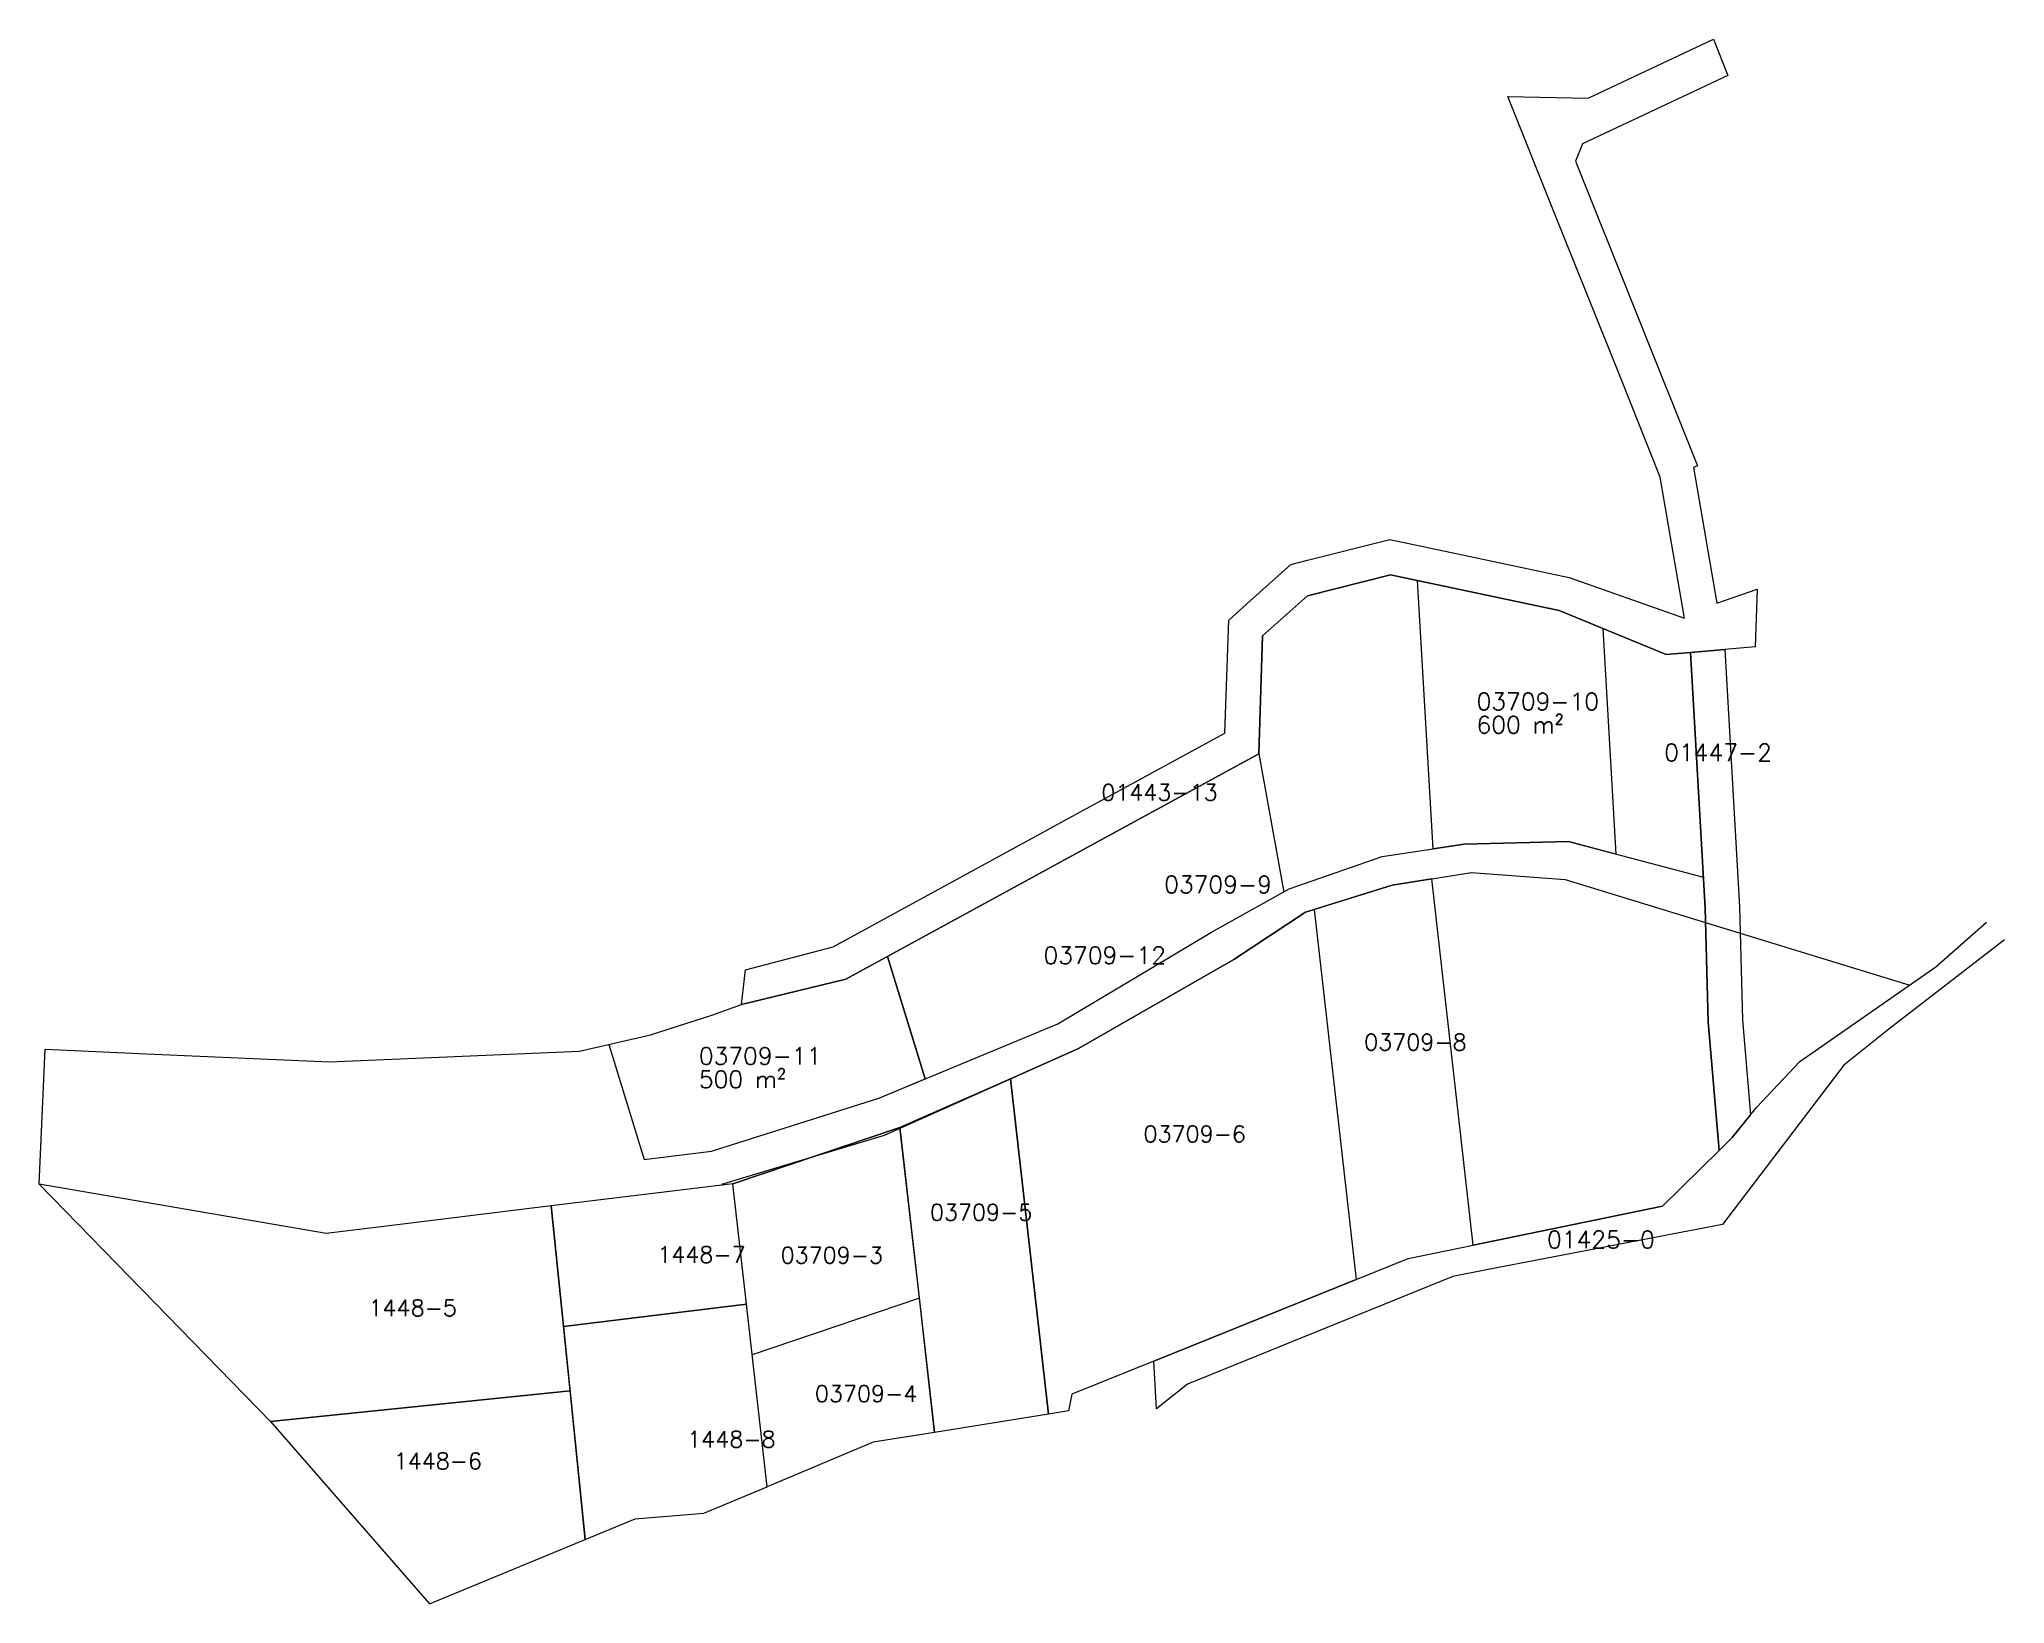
# Model space of a CAD drawing. Header units: metres. Extents: x 7500784 to 7501013, y 4691439 to 4691620.
import ezdxf

# ---------------------------------------------------------------- set-up
doc = ezdxf.new("R2010")
doc.units = ezdxf.units.M
for name, color, linetype, lineweight in [('Ndarjet', 1, 'Continuous', 0), ('nr parc fqinje jezerc', 252, 'Continuous', 0), ('Nr Parceles Baze', 7, 'Continuous', 0), ('Nr-Kojshi', 251, 'Continuous', 0), ('Nr-Ri', 1, 'Continuous', 0), ('parc fqinje jezerc', 252, 'Continuous', 0), ('Parc-Kojshi', 251, 'Continuous', 0), ('Parcela Baze', 7, 'Continuous', 0), ('rruga', 3, 'Continuous', 0)]:
    doc.layers.add(name, color=color, linetype=linetype, lineweight=lineweight)
doc.styles.get("Standard").update_dxf_attribs({"font": 'simplex.shx'})

msp = doc.modelspace()

# ---------------------------------------------------------------- linework, layer by layer
at = {"layer": 'Ndarjet', "elevation": 1001.54, "flags": 128}
msp.add_lwpolyline([(7500965.92, 4691551.86), (7500967.43, 4691525.66), (7500961.92, 4691527.12), (7500949.79, 4691526.79), (7500946.2, 4691526.27), (7500944.39, 4691557.43)], dxfattribs=at)
at = {"layer": 'Ndarjet', "flags": 128}
msp.add_lwpolyline([(7500850.48, 4691503.54), (7500854.58, 4691490.19), (7500862.41, 4691491.15), (7500881.81, 4691497.3), (7500887.21, 4691499.55), (7500882.85, 4691513.77)], dxfattribs=at)
at = {"layer": 'Nr-Ri', "flags": 128}
for points in [[(7500925.94, 4691537.28), (7500928.87, 4691521.25)], [(7500882.85, 4691513.77), (7500887.21, 4691499.55)]]:
    msp.add_lwpolyline(points, dxfattribs=at)
at = {"layer": 'parc fqinje jezerc', "flags": 128}
for points in [[(7500843.78, 4691484.79), (7500824.65, 4691482.45), (7500817.66, 4691481.6), (7500784.33, 4691487.3), (7500811.17, 4691459.75), (7500845.98, 4691463.3)], [(7500864.87, 4691487.37), (7500843.78, 4691484.79), (7500845.21, 4691470.79), (7500866.46, 4691473.39)], [(7500866.46, 4691473.39), (7500845.21, 4691470.79), (7500847.74, 4691446.04), (7500853.53, 4691448.43), (7500861.5, 4691449.09), (7500868.85, 4691452.17)], [(7500845.98, 4691463.3), (7500811.17, 4691459.75), (7500829.64, 4691438.59), (7500847.74, 4691446.04)]]:
    msp.add_lwpolyline(points, close=True, dxfattribs=at)
at = {"layer": 'Parc-Kojshi', "flags": 128}
for points in [[(7500866.36, 4691512.22), (7500876.53, 4691514.88), (7500907.66, 4691531.86), (7500922.02, 4691539.7), (7500922.46, 4691552.83), (7500924.95, 4691555.06), (7500929.68, 4691559.29), (7500931.62, 4691559.78), (7500941.17, 4691562.2), (7500949.62, 4691560.41), (7500962.01, 4691557.79), (7500975.4, 4691553.04), (7500972.56, 4691569.45), (7500967.9, 4691581.11), (7500960.27, 4691600.17), (7500954.87, 4691613.66), (7500964.22, 4691613.45), (7500978.76, 4691620.29), (7500980.43, 4691616.1), (7500963.54, 4691608.15), (7500962.74, 4691606.12), (7500976.89, 4691570.74), (7500976.43, 4691570.55), (7500979.15, 4691554.78), (7500983.81, 4691556.41), (7500983.58, 4691549.71), (7500980.08, 4691549.42), (7500976.09, 4691549.08), (7500973.25, 4691548.84), (7500960.83, 4691553.95), (7500941.25, 4691558.09), (7500931.61, 4691555.65), (7500926.4, 4691550.99), (7500925.94, 4691537.28), (7500877.98, 4691511.11), (7500869.56, 4691509.09), (7500865.86, 4691508.2), (7500866.36, 4691512.22)], [(7500983.06, 4691495.36), (7500980.91, 4691492.72), (7500979.4, 4691491.24), (7500978.13, 4691506.18), (7500977.78, 4691519.37), (7500976.09, 4691549.08), (7500980.08, 4691549.42), (7500981.77, 4691519.54), (7500982.13, 4691506.4), (7500983.06, 4691495.36)], [(7500901.52, 4691460.61), (7500897.12, 4691499.54), (7500905.01, 4691503.07), (7500923.06, 4691513.42), (7500931.36, 4691518.92), (7500932.38, 4691519.23), (7500937.24, 4691476.24), (7500913.76, 4691466.76), (7500904.23, 4691462.91), (7500903.85, 4691460.99), (7500901.52, 4691460.61)], [(7501012.57, 4691515.68), (7500999.1, 4691505.33), (7500993.91, 4691501.13), (7500979.8, 4691482.65), (7500952.4, 4691477.36), (7500948.49, 4691476.61), (7500917.66, 4691464.1), (7500914.09, 4691461.22), (7500913.76, 4691466.76), (7500937.24, 4691476.24), (7500943.3, 4691478.68), (7500950.85, 4691480.24), (7500972.82, 4691484.77), (7500979.4, 4691491.24), (7500980.91, 4691492.72), (7500983.06, 4691495.36), (7500983.78, 4691496.24), (7500988.79, 4691501.55), (7501004.58, 4691512.54), (7501010.48, 4691517.73)], [(7500897.12, 4691499.54), (7500901.52, 4691460.61), (7500888.29, 4691458.49), (7500886.53, 4691474.06), (7500884.28, 4691493.91), (7500897.12, 4691499.54)], [(7500897.12, 4691499.54), (7500901.52, 4691460.61)], [(7500864.87, 4691487.37), (7500884.28, 4691493.91), (7500888.29, 4691458.49), (7500881.18, 4691457.35), (7500868.85, 4691452.17), (7500866.46, 4691473.39), (7500864.87, 4691487.37)], [(7500886.53, 4691474.06), (7500867.12, 4691467.51)]]:
    msp.add_lwpolyline(points, dxfattribs=at)
at = {"layer": 'Parcela Baze', "flags": 128}
msp.add_lwpolyline([(7500950.85, 4691480.24), (7500946.04, 4691522.77), (7500941.45, 4691522.05), (7500932.38, 4691519.23), (7500931.36, 4691518.92), (7500923.06, 4691513.42), (7500905.01, 4691503.07), (7500897.12, 4691499.54), (7500884.28, 4691493.91), (7500864.87, 4691487.37), (7500843.78, 4691484.79), (7500824.65, 4691482.45), (7500817.66, 4691481.6), (7500784.33, 4691487.3), (7500785.02, 4691502.98), (7500796.79, 4691502.46), (7500818.04, 4691501.51), (7500847.05, 4691502.75), (7500855.31, 4691504.65), (7500862.45, 4691506.95), (7500865.86, 4691508.2), (7500869.56, 4691509.09), (7500877.98, 4691511.11), (7500925.94, 4691537.28), (7500926.4, 4691550.99), (7500931.61, 4691555.65), (7500941.25, 4691558.09), (7500960.83, 4691553.95), (7500973.25, 4691548.84), (7500976.09, 4691549.08), (7500977.78, 4691519.37), (7500978.13, 4691506.18), (7500979.4, 4691491.24), (7500972.82, 4691484.77), (7500950.85, 4691480.24)], dxfattribs=at)
at = {"layer": 'rruga', "flags": 128}
for points, elevation in [([(7500862.41, 4691491.15), (7500881.81, 4691497.3), (7500902.6, 4691505.95), (7500920.46, 4691516.57), (7500929.49, 4691521.6), (7500940.26, 4691525.39), (7500949.79, 4691526.79), (7500961.92, 4691527.12), (7500977.61, 4691522.97)], 1001.54), ([(7500863.58, 4691487.32), (7500882.49, 4691493), (7500905.01, 4691503.07), (7500923.06, 4691513.42), (7500931.36, 4691518.92), (7500941.45, 4691522.05), (7500950.67, 4691523.5), (7500961.55, 4691522.7), (7501001.55, 4691510.43)], 1001.76)]:
    msp.add_lwpolyline(points, dxfattribs=dict(at, elevation=elevation))

# ---------------------------------------------------------------- texts
at = {"layer": 'nr parc fqinje jezerc'}
for s, p in [('01443-13', (7500907.66, 4691531.86)), ('03709-8', (7500938.19, 4691502.86)), ('03709-6', (7500912.56, 4691492.19)), ('03709-5', (7500887.76, 4691483.09)), ('1448-7', (7500856.1, 4691478.19)), ('03709-3', (7500870.42, 4691478.11)), ('1448-5', (7500822.56, 4691472)), ('03709-4', (7500874.4, 4691462.03)), ('1448-8', (7500859.57, 4691456.74)), ('1448-6', (7500825.49, 4691454.21))]:
    msp.add_text(s, height=1.9, dxfattribs=at).set_placement(p)
at = {"layer": 'Nr Parceles Baze'}
msp.add_text('03709-9', height=2, dxfattribs=at).set_placement((7500914.96, 4691521.12))
at = {"layer": 'Nr-Kojshi'}
for s, p in [('01447-2', (7500973.03, 4691536.45)), ('01425-0', (7500959.43, 4691479.88))]:
    msp.add_text(s, height=2, dxfattribs=at).set_placement(p)
at = {"layer": 'Nr-Ri'}
for s, p in [('03709-10', (7500951.24, 4691542.38)), ('600 m²', (7500951.24, 4691539.67)), ('03709-12', (7500900.95, 4691512.89)), ('03709-11', (7500860.92, 4691501.2)), ('500 m²', (7500860.92, 4691498.49))]:
    msp.add_text(s, height=2, dxfattribs=at).set_placement(p)

doc.saveas('drawing.dxf')
